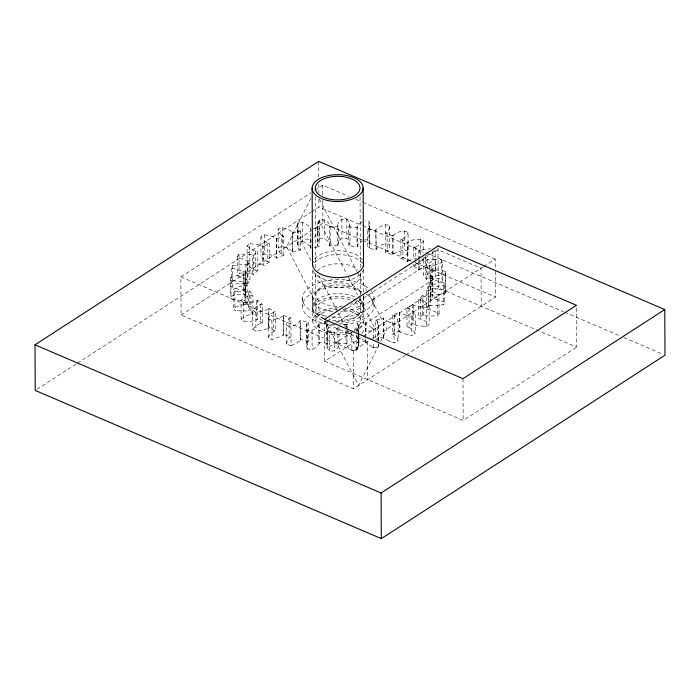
<?xml version="1.0" encoding="UTF-8"?>
<svg xmlns="http://www.w3.org/2000/svg" width="700" height="700" viewBox="0 0 700 700"><rect width="100%" height="100%" fill="white"/><g stroke="black" fill="none" stroke-linecap="round" stroke-linejoin="round"><path stroke-width="0.53" stroke-dasharray="3.5 2.62" d="M307.387 348.933C306.434 345.625 305.322 342.186 308.674 341.101L308.569 322.088C305.183 323.033 306.442 327.451 307.291 329.919L307.387 348.933C312.244 351.102 316.636 347.191 319.34 343.525L319.244 324.511L318.544 323.488L327.521 324.231L327.618 343.245C324.66 344.662 327.906 350.35 330.382 351.067M369.784 225.636L369.197 228.375L367.605 229.075L367.701 248.098L369.294 247.398L369.854 245.315L369.74 224.691L368.9 221.296L365.006 220.692M369.88 244.65L368.996 240.31L368.9 221.296M297.71 244.93L297.894 223.248C302.715 220.85 307.3 224.569 310.616 227.797M357.201 331.984L357.158 323.4L358.584 324.179L358.75 325.238L358.838 344.724L357.227 349.545L357.42 348.784M378.56 325.299L378.359 342.703M317.45 230.178L318.159 224.35M358.829 340.069L358.724 341.889M306.486 344.54L306.39 325.526M312.743 307.178L312.848 297.054M286.571 325.439C286.729 322.534 287.438 318.334 290.911 317.905L291.069 345.634L286.676 344.453L286.571 325.439C290.596 327.81 299.075 324.459 300.099 320.373L308.569 322.088M286.676 344.453C286.834 341.547 287.534 337.356 291.007 336.919L283.412 334.311L283.316 315.297L290.911 317.905M385.201 224.543L385.359 252.271L392.954 254.879L392.858 235.865L385.262 233.257C389.174 232.4 389.279 228.541 389.594 225.776C384.816 222.976 379.505 226.922 375.83 229.67L376.171 249.804L367.701 248.098M385.359 252.271C389.533 251.081 389.34 247.468 389.699 244.746L389.594 225.724M245.236 275.476C240.756 274.164 236.014 276.071 231.586 277.051C227.605 281.645 242.9 282.039 245.718 280.919L245.814 299.933C241.386 301.499 236.477 299.828 231.954 299.136C226.914 294.84 242.699 293.501 245.341 294.49L245.236 275.476L245.77 270.69L243.906 271.171L241.089 270.786L231.814 268.118L232.54 265.51L243.057 264.46L245.971 264.547L247.45 265.309L247.546 284.322C244.44 283.098 230.195 282.546 232.566 287.376C236.836 288.662 241.395 290.78 245.866 289.704L245.77 270.69M245.341 294.49L245.866 289.704M362.241 221.725C360.517 223.282 356.142 225.138 357.63 227.675L357.726 246.689L348.749 245.945L348.652 226.931C351.829 224.998 347.541 217.577 343.726 219.048C340.777 218.75 335.86 224.193 338.328 226.651L338.424 245.665L329.341 245.928L330.26 244.947L330.164 225.925C327.547 218.041 315.971 217.079 317.59 226.984L317.686 245.998L319.121 246.785L319.016 227.763L317.59 226.984M319.48 219.914L319.576 238.928L317.817 242.795L317.686 245.998M444.535 302.094C440.037 300.676 435.234 298.419 430.5 299.486L430.456 270.244L432.084 269.57L434.998 269.64L445.226 271.25L445.454 273.858L435.566 276.027L432.679 276.264L430.929 275.686L430.404 280.473L432.267 279.991L435.085 280.376L444.43 283.08L444.535 302.094L443.73 304.666L433.213 305.716L430.299 305.629L428.82 304.876L428.724 285.854L430.203 286.615L433.108 286.703L443.625 285.652L444.43 283.08M430.929 275.686L431.034 294.7L430.5 299.486M317.45 229.854L318.824 221.489M300.641 249.987L298.935 249.384L297.789 246.199L297.614 226.144L298.567 229.968L300.545 230.974L300.641 249.987L292.512 252.166L292.408 233.152C290.658 229.434 282.494 226.179 278.066 228.874L278.162 247.896C278.871 250.871 280.262 254.87 283.806 255.141L283.701 236.127L281.75 235.69L281.89 254.739M292.512 252.166L292.504 232.068M389.34 341.075L383.775 338.118L383.757 318.01L375.629 320.189L375.734 339.203L377.799 340.375M383.775 338.118L383.757 318.01M358.715 342.037L358.111 345.826M327.521 324.231C324.511 325.981 327.854 329.954 329.359 332.019L329.455 351.041M338.424 245.665C335.93 243.057 341.215 237.23 344.444 238.079C347.97 237.116 351.855 244.326 348.749 245.945M338.94 327.547L339.027 344.453C338.17 347.086 336.175 351.925 330.995 351.094M268.223 337.75C269.868 334.714 271.303 331.293 275.415 330.89L275.319 311.876C271.626 312.043 269.544 315.787 268.109 318.78L268.205 337.794L272.029 339.43L283.255 335.405L283.316 315.297M283.255 335.405L283.412 334.311M392.858 235.865C395.78 232.181 403.559 229.591 408.065 232.382L408.161 251.405C406.455 254.581 405.274 257.661 400.96 258.309L400.855 239.286C404.547 239.12 406.63 235.375 408.065 232.382M392.954 254.879L393.015 234.78M297.894 223.248L297.614 226.144M373.616 347.804L378.376 346.929L378.656 343.901M318.176 224.271L319.095 220.544M358.076 346.001L357.805 347.235M357.761 347.41L357.446 348.696M318.85 221.393L319.043 220.649L347.051 274.61M408.144 251.449L404.338 249.76L393.111 253.794M247.45 265.309L249.856 260.671L247.844 260.942L245.245 260.251L237.178 256.585L238.98 254.152L249.664 254.275L252.473 254.678L253.619 255.588L253.715 274.601C250.39 272.886 237.352 271.101 237.947 275.984C241.675 277.812 245.674 280.332 249.953 279.694L249.751 243.731C254.275 244.396 259.91 243.749 263.48 246.733L263.576 265.755L269.342 262.019L269.246 243.005C264.723 242.935 256.244 234.386 265.825 234.955C269.369 236.075 274.523 235.961 276.605 239.146L276.701 258.16L283.806 255.141M247.546 284.322L249.953 279.694M428.724 285.854L426.317 290.491L426.519 326.454L426.072 326.428M428.82 304.876L426.414 309.505L428.426 309.243L431.025 309.925L439.092 313.591L437.29 316.033L426.606 315.901L423.868 315.516L422.651 314.598L422.555 295.584L425.705 296.8L435.4 297.098M311.404 247.852L310.319 248.027L310.214 229.014L310.73 227.955M310.319 248.027L310.835 246.969L310.783 236.688M372.19 347.086L365.54 342.221L365.435 323.207L365.951 322.149L357.158 323.4M365.54 342.221L366.039 339.054M310.835 198.24L286.632 246.689L324.642 319.953M378.901 344.986L358.654 385.507L325.141 320.915M380.66 341.46L386.82 329.131L367.316 291.533M338.31 327.294L334.294 332.159L330.899 332.08M357.726 246.689C356.23 244.195 360.544 242.349 362.233 240.818M319.217 324.555C317.214 327.364 312.436 332.273 307.291 329.919M252.796 329.245C255.176 326.839 258.099 323.321 262.561 323.269L262.465 304.255C258.414 304.176 255.325 307.501 252.7 310.231L252.796 329.245L255.885 331.266L268.38 328.58L268.345 309.54L268.922 308.49L275.319 311.876M268.441 328.554L269.019 327.504L268.922 308.49M400.96 258.309L407.348 261.686L407.251 242.672C411.276 239.715 419.09 237.51 423.474 240.931L423.535 252.814M407.348 261.686L407.925 260.645L407.829 241.623M355.267 350.402C361.156 350.053 357.096 337.102 358.767 334.355M357.175 349.632L347.226 330.269M356.799 350.262L356.711 334.416M337.82 328.134L337.942 343.525L339.027 344.453M445.454 273.858L445.55 292.871L439.031 294.499L437.194 297.01L437.29 316.033M374.535 329.262L374.185 329.717M311.369 240.879L310.284 242.244L310.8 240.118A9.459 4.777 -60.4 0 0 309.951 239.496L307.248 239.032L303.66 239.505L302.68 239.759L301.219 241.605L299.399 241.973M314.09 237.493L319.034 231.516L317.616 231.761A9.607 4.848 -60.4 0 1 317.45 230.309L317.45 230.248M361.637 333.358L365.986 327.941L365.47 330.059A9.459 4.777 -60.4 0 0 366.319 330.68L369.399 331.144L373.66 330.4M359.441 336.026L357.236 338.669L358.654 338.424A9.607 4.848 -60.4 0 1 358.82 339.868L358.82 339.938M423.474 240.931C420.761 243.67 418.39 246.645 413.709 246.907L413.779 259.586M423.561 257.574C423.456 262.246 418.495 265.283 413.814 265.921L413.796 263.812M253.619 255.588L257.793 251.309L257.898 270.322L253.715 274.601M422.555 295.584L418.373 299.854L418.477 318.868C421.243 318.342 433.484 324.074 426.519 326.454M422.651 314.598L418.477 318.868M329.341 245.928L329.245 226.905L330.164 225.925M346.027 329.464L346.01 325.238L346.929 324.257L339.553 324.502M354.655 350.464C351.33 351.531 345.17 346.36 347.025 343.271L346.964 330.592M375.795 229.714L376.171 249.804M387.091 232.75L387.188 251.764M375.891 248.727C379.759 245.805 384.79 242.121 389.699 244.746M291.069 345.634L296.8 343.035L300.475 340.463L300.379 321.449M244.142 302.488C248.579 302.076 253.838 302.846 257.556 300.239L262.465 304.255M241.176 319.148C244.501 317.047 248.666 313.933 253.015 314.405L252.91 295.391C248.5 294.98 244.598 297.902 241.019 300.169L241.124 319.183C244.632 323.374 253.295 321.317 257.652 319.252L257.556 300.239M418.661 259.481L418.618 250.924L419.598 249.961L430.509 248.71M413.814 265.921L418.714 269.938C423.098 267.829 431.725 265.877 435.251 270.007L435.155 250.994L434.481 250.259M257.898 270.322C253.689 270.576 250.206 267.453 247.126 264.933L247.03 245.919L249.751 243.731M247.126 264.933C251.3 261.179 259.219 263.174 263.576 265.755M418.373 299.854C421.514 299.425 433.668 305.287 426.064 307.414M435.155 250.994L427.035 255.377M435.199 270.051C431.629 272.3 427.752 275.205 423.36 274.794L423.264 256.83M263.48 246.733L269.246 243.005M421.523 307.029L414.277 305.699L412.694 304.43L406.928 308.158L407.024 327.171C410.55 326.996 419.65 334.652 411.635 335.44M412.694 304.43L412.79 323.444L407.024 327.171M405.466 355.233L353.57 388.797L181.081 314.939L180.88 276.911L310.826 192.876M314.799 190.312L322.726 185.185L348.801 196.35M37.074 389.261L76.554 363.738M77.473 363.142L310.66 212.345M311.579 211.759L318.92 207.008L362.058 225.479M181.081 314.939L322.928 223.221L362.031 239.969M283.159 316.382L271.933 320.416L268.109 318.78M326.401 322L324.572 323.19L367.553 341.591L367.754 379.619M327.311 321.414L438.043 249.812L481.023 268.214L481.224 306.241M335.554 323.715L327.311 329.044L327.408 348.066L353.054 331.476M336.464 323.12L435.382 259.166L441.332 259.613L442.584 262.132L442.689 281.146C438.419 282.861 433.869 285.346 429.188 284.524L429.082 265.51C433.764 266.341 438.322 263.839 442.584 262.132M353.973 330.89L435.479 278.18L441.429 278.626L442.689 281.146M324.555 321.283L324.765 361.217L362.285 336.954M363.204 336.368L438.244 287.84L576.669 347.113L576.45 305.279M180.88 276.911L353.369 350.761L371.455 339.071M372.356 338.485L483.367 266.7M483.683 266.49L495.206 259.044L495.259 268.817M406.184 354.769L495.407 297.071L495.267 269.911M324.765 361.217L463.199 420.49L576.669 347.113M237.484 291.804L246.627 291.935L249.707 290.911L252.91 295.391M237.142 310.783L246.645 310.957L249.804 309.934L249.707 290.911M426.562 279.265L426.466 260.251L428.348 259.341L435.391 259.166L435.479 278.18L428.453 278.355L426.562 279.265L423.36 274.794M269.342 262.019C266.796 262.596 258.562 256.007 262.701 254.625C266.936 253.312 273.726 254.984 276.701 258.16M406.928 308.158C411.014 308.017 420 316.575 410.515 316.234M233.756 308.017L233.581 289.03C237.851 287.324 242.41 284.821 247.082 285.652L247.188 304.666C244.589 303.887 229.451 307.02 235.646 310.642M276.605 239.146L283.701 236.127M407.741 334.652L400.015 332.106L399.569 312.016L392.464 315.035L392.569 334.049C396.839 334.259 401.284 343.683 393.811 342.65M399.569 312.016L399.665 331.03L392.569 334.049M268.284 309.566L255.876 312.244L252.7 310.231M407.925 260.645L416.509 258.466M278.162 247.896C283.027 245 288.348 248.544 292.6 251.081M392.464 315.035C396.401 315.578 401.502 323.601 393.706 323.636M426.632 255.526L425.303 255.929L425.399 274.942M292.408 233.152L300.545 230.974M383.863 337.024L375.734 339.203M297.99 242.27L298.996 242.051M301.831 241.483L301.219 241.605L311.719 261.844M439.092 313.591L438.996 294.578L432.775 295.277L431.034 294.7M301.744 241.5L302.444 241.36M302.33 241.386L307.274 243.906L310.835 246.969M310.214 229.014L310.756 228.918M366.056 341.162L357.254 342.414L357.21 334.845M313.486 228.489L319.016 227.763M314.142 247.424L319.121 246.785M245.175 304.308L245.149 285.276M431.121 284.9L431.025 265.886M426.317 290.491C430.85 289.87 435.076 292.574 438.996 294.578M255.789 312.252L255.973 331.257M319.576 238.928C324.345 236.906 328.396 240.975 330.26 244.947M356.081 331.31C359.73 329.831 358.671 317.389 358.767 332.395M437.194 297.01L435.934 297.071M329.245 226.905L338.328 226.651M347.025 343.271L337.942 343.525M432.084 269.57L432.364 299.005M247.03 245.919C250.11 248.439 253.593 251.554 257.793 251.309M244.055 302.488L243.241 302.488L241.019 300.169M330.277 332.054L329.359 332.019M348.652 226.931L357.63 227.675M327.618 343.245L318.64 342.501L318.544 323.488M425.53 307.379L424.988 307.344M425.714 326.401L425.092 326.358M424.637 307.317L424.113 307.274M424.734 326.331L424.296 326.296M237.396 291.795L234.841 291.55L233.581 289.03M423.946 326.27C420.245 325.605 415.581 326.095 412.79 323.444M422.634 307.142L422.118 307.09M364.805 239.671L368.996 240.31M367.605 229.075L376.075 230.79M308.674 341.101L300.195 339.386L300.099 320.373M411.127 335.344L410.445 335.221M252.499 273.683L252.473 254.678M423.797 315.499L423.692 296.485M408.625 334.854L408.144 334.74M407.96 315.709L406.385 315.332M445.55 292.871L445.322 290.264L435.102 288.654L432.189 288.584L430.553 289.257L429.188 284.524M230.947 279.912L231.044 298.926M406.149 315.271L399.91 313.084M393.321 323.514L392.709 323.321M393.418 342.536L392.963 342.387M392.28 342.16L391.685 341.959M391.44 322.892L390.784 322.656M375.629 320.189L377.624 321.239L378.56 325.203M390.714 322.63L390.215 322.446M390.67 341.591L389.48 341.136M390.145 322.42L389.375 322.123M231.735 268.082L231.84 287.105M389.305 322.088L383.67 319.095M355.819 199.36L361.83 201.933M362.836 202.361L495.206 259.044M363.064 225.907L425.25 252.534M426.256 252.963L563.684 311.806M564.69 312.235L619.859 335.86M623.875 337.575L662.996 354.331M363.037 240.398L411.171 261.004M415.179 262.719L495.407 297.071M373.678 347.83L373.721 341.924M400.855 239.286L407.251 242.672M275.415 330.89L269.019 327.504M373.38 328.72L372.925 328.493M373.485 347.734L372.96 347.48M372.794 328.431L372.155 328.108M372.89 347.445L372.312 347.156M372.094 328.072L365.47 323.243M267.155 242.795L267.312 261.835M357.254 342.414L358.68 343.192L358.846 344.295M421.662 258.676L423.57 259.945M413.709 246.907L418.618 250.924M262.561 323.269L257.652 319.252M394.38 315.438L394.476 334.46M281.706 235.655L279.44 232.776L278.084 228.97M347.795 328.099L347.384 327.618M253.015 314.405L249.804 309.934M424.349 257.154L426.466 260.251M347.104 327.25L346.036 325.316M298.804 230.326L298.935 249.384M318.64 342.501L319.34 343.525M260.855 236.547L260.96 255.561M319.296 198.984L356.816 271.285M357.315 272.256L366.817 290.57M348.049 276.535L357.551 294.849M358.549 296.774L375.051 328.58M318.719 275.336L345.223 326.41M429.082 265.51L430.456 270.244M247.082 285.652L245.718 280.919M247.188 304.666L245.814 299.933M399.665 331.03L400.015 332.106M300.195 339.386L300.475 340.463M363.589 296.975L363.755 307.116M462.98 378.656L463.199 420.49M445.226 271.25L445.322 290.264M443.625 285.652L443.73 304.666M441.332 259.613L441.429 278.626M438.034 248.15L438.244 287.84M432.941 250.784L433.029 267.689M432.679 276.264L432.775 295.277M430.203 286.615L430.299 305.629M429.144 305.244L429.24 324.257M428.321 290.22L428.426 309.243M427.805 259.411L427.901 278.425M420.385 238.91L420.481 257.924M420.446 299.81L420.543 318.824M419.598 249.961L419.641 258.414M419.65 259.464L419.694 268.975M418.67 260.426L418.714 269.938M415.774 246.829L415.87 265.842M415.31 314.615L415.415 333.637M413.455 305.436L413.551 324.45M411.793 316.461L411.889 335.484M408.957 308.341L409.062 327.355M404.241 230.746L404.338 249.76M402.85 238.989L402.946 258.002M398.108 322.289L398.204 341.303M393.942 323.706L394.039 342.729M378.56 324.931L378.639 340.777M378.359 343.761L378.376 346.929M377.335 320.801L377.44 339.815M374.001 298.358L374.045 305.961M373.651 328.851L373.704 339.132M369.197 228.375L369.294 247.398M365.951 322.149L366.021 335.064M363.562 269.902L363.676 291.725M363.703 296.091L363.834 321.186M360.045 196.805L360.421 268.993M360.447 273.184L360.57 296.091M360.57 297.185L360.701 321.186M358.584 324.179L358.636 333.681M358.636 334.74L358.68 343.192M356.93 226.651L357.026 245.665M353.369 350.761L353.57 388.797M351.811 332.85L351.899 350.674M349.956 225.391L350.035 245.088M346.815 219.144L346.911 238.157M346.929 324.257L346.955 329.534M346.036 330.514L346.106 344.251M341.871 219.004L341.976 238.026M337.243 225.733L337.339 244.746M334.294 332.159L334.399 351.172M326.235 325.089L326.314 344.785M324.371 219.502L324.467 238.516M322.726 185.185L322.779 194.968M322.805 200.401L322.928 223.221M318.684 161.367L318.771 177.669M318.806 184.188L318.85 192.876M318.885 199.395L318.92 207.008M317.424 225.627L317.529 244.641M315.297 196.866L315.674 267.96M315.7 273.245L315.954 321.248M312.55 269.973L312.821 321.256M312.069 330.592L312.165 349.606M306.976 322.787L307.072 341.801M302.523 222.311L302.619 241.334M302.409 298.445L302.444 306.058M289.082 318.412L289.179 337.435M282.231 227.456L282.328 246.47M276.255 238.079L276.36 257.092M273.324 312.174L273.42 331.188M271.933 320.416L272.029 339.43M264.381 234.701L264.477 253.715M262.719 245.726L262.815 264.74M260.4 304.334L260.496 323.348M256.576 301.201L256.672 320.215M255.727 251.352L255.832 270.366M250.871 295.234L250.968 314.248M248.369 291.751L248.465 310.765M247.844 260.942L247.949 279.956M245.971 264.547L246.068 283.561M244.081 281.592L244.186 300.606M243.906 271.171L244.002 290.185M243.495 274.899L243.591 293.912M243.241 302.488L243.338 321.51M238.98 254.152L239.076 273.166M237.178 256.585L237.282 275.599M234.841 291.55L234.938 310.564M232.54 265.51L232.645 284.524M230.72 277.305L230.816 296.328M371.079 290.806A35.796 18.865 -0.3 0 1 365.89 310.257A35.796 18.865 -0.3 0 1 330.759 316.881M326.463 316.269A35.796 18.865 -0.3 0 1 310.424 286.606A35.796 18.865 -0.3 0 1 368.909 288.584M359.223 299.416A25.506 13.44 -0.3 0 1 358.243 315.42A25.506 13.44 -0.3 0 1 328.904 319.69M323.916 318.316A25.506 13.44 -0.3 0 1 318.526 298.699A25.506 13.44 -0.3 0 1 356.125 297.491M363.195 295.61A25.506 13.44 -0.3 0 1 340.716 311.762M332.902 311.57A25.506 13.44 -0.3 0 1 318.483 289.957A25.506 13.44 -0.3 0 1 361.629 292.994M328.142 322.184A25.506 13.44 -0.3 0 1 320.442 300.265A25.506 13.44 -0.3 0 1 361.909 304.675A25.506 13.44 -0.3 0 1 338.144 323.251M314.615 258.93A25.506 13.44 -0.3 0 1 339.334 250.74A25.506 13.44 -0.3 0 1 362.355 260.041M363.405 269.325A25.506 13.44 -0.3 0 1 339.255 281.4A25.506 13.44 -0.3 0 1 313.058 270.769M314.632 262.727A25.506 13.44 -0.3 0 1 339.36 254.546A25.506 13.44 -0.3 0 1 362.373 263.848M366.319 294.192A35.796 18.865 -0.3 0 1 371.201 313.25A35.796 18.865 -0.3 0 1 341.775 324.765M333.498 324.721A35.796 18.865 -0.3 0 1 306.084 297.841A35.796 18.865 -0.3 0 1 363.335 292.46M344.461 308.149A25.506 13.44 -0.3 0 1 362.871 317.467A25.506 13.44 -0.3 0 1 356.519 330.575M352.144 332.465A25.506 13.44 -0.3 0 1 313.609 324.634A25.506 13.44 -0.3 0 1 340.191 307.808M342.974 309.671A22.374 11.786 -0.3 0 1 359.748 317.739A22.374 11.786 -0.3 0 1 354.287 329.42M349.195 331.485A22.374 11.786 -0.3 0 1 316.75 324.433A22.374 11.786 -0.3 0 1 337.662 309.435M355.364 302.137A22.374 11.786 -0.3 0 1 357.464 315.796A22.374 11.786 -0.3 0 1 333.611 321.361M324.082 318.981A22.374 11.786 -0.3 0 1 320.338 302.82A22.374 11.786 -0.3 0 1 350.84 300.011M360.001 273.131A22.374 11.786 -0.3 0 1 339.141 287.359A22.374 11.786 -0.3 0 1 315.84 274.4M317.546 270.979A22.374 11.786 -0.3 0 1 336.971 263.812A22.374 11.786 -0.3 0 1 357.648 269.78M357.779 300.213A22.374 11.786 -0.3 0 1 350.919 304.246M342.676 306.127A22.374 11.786 -0.3 0 1 316.129 296.651A22.374 11.786 -0.3 0 1 335.213 282.922A22.374 11.786 -0.3 0 1 360.447 293.352"/><path stroke-width="1.05" d="M35 344.811L318.684 161.367L664.764 309.549L665 355.189L381.316 538.633L35.236 390.451L35 344.811L381.08 492.992L664.764 309.549M381.08 492.992L381.316 538.633M363.134 188.072A25.506 13.44 -0.3 0 1 324.774 199.763A25.506 13.44 -0.3 0 1 324.975 176.487A25.506 13.44 -0.3 0 1 363.134 188.072L363.545 266.63M312.121 188.143L312.524 265.606M363.011 261.38A25.506 13.44 -0.3 0 1 337.934 277.611A25.506 13.44 -0.3 0 1 313.075 261.467M438.025 246.006L324.546 319.384L462.98 378.656L576.45 305.279L438.025 246.006M326.349 198.336A22.374 11.786 -0.3 0 0 360.001 188.081A22.374 11.786 -0.3 0 0 326.533 177.914A22.374 11.786 -0.3 0 0 326.349 198.336"/></g></svg>
